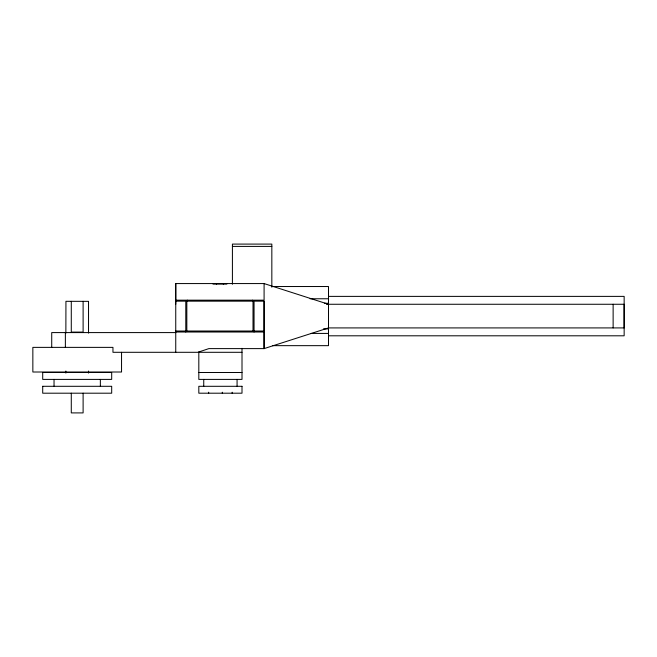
<?xml version="1.0" encoding="UTF-8"?>
<svg xmlns="http://www.w3.org/2000/svg" width="657" height="657" viewBox="0 0 657 657"><rect width="100%" height="100%" fill="white"/><g stroke="black" fill="none" stroke-linecap="round" stroke-linejoin="round"><path stroke-width="0.99" d="M54.038 386.3L54.038 379.401M71.284 393.198L71.284 412.908L83.111 412.908L83.111 393.198M71.284 301.349L71.284 332.097L83.111 332.097L83.111 301.349M100.357 386.3L100.357 379.401M121.545 352.3L121.545 372.01L32.85 372.01L32.85 347.372L112.955 347.372L112.955 352.3L197.831 352.3L208.877 348.612L264.089 348.612L328.5 327.917L624.15 327.917L624.15 304.265L326.447 304.265M175.748 304.265L175.748 283.569L264.089 283.569L328.5 304.265M264.089 301.161L264.089 348.612L264.089 301.161L254.054 301.161L254.054 332.007M328.5 290.386L328.5 287.528M613.129 327.917L613.129 304.265M186.826 331.021L186.826 301.161L187.319 300.175M223.314 284.062L223.602 283.569M227.289 283.569L226.714 284.062L213.114 284.062L212.548 283.569M65.864 333.115L65.938 301.308L88.531 301.349L88.531 333.115M232.414 246.408L271.834 246.408M272.113 286.526L328.5 286.526L328.5 345.656L272.532 345.656M328.5 296.381L624.15 296.381L624.15 335.801L328.5 335.801M310.047 298.763L328.5 298.763M175.748 300.175L264.089 300.175L264.089 283.569M175.748 301.161L185.783 301.161L185.783 332.007M186.826 301.161L253.011 301.161L253.011 331.021M324.402 303.279L328.5 303.279M323.392 328.902L328.5 328.902M175.748 331.021L264.089 331.021M175.748 332.007L264.089 332.007M175.748 332.59L51.722 332.59L51.722 347.372M311.204 333.419L328.5 333.419M198.816 352.3L242.006 352.3M198.816 372.503L242.006 372.503M216.235 283.569L216.514 284.062M252.518 300.175L253.011 301.161M271.834 287.216L271.834 244.092L232.414 244.092L232.414 284.251M242.006 348.325L242.006 379.401L198.816 379.401L198.816 352.029M237.07 379.401L237.07 386.3M232.151 392.213L232.151 393.198M222.296 392.213L222.296 393.198M208.671 392.213L208.671 393.198M203.744 379.401L203.744 386.3M175.748 283.569L175.748 352.3M88.531 371.041L88.531 373.094M65.864 371.041L65.864 373.094M65.371 332.59L65.371 347.372M42.705 386.3L42.705 393.198L111.69 393.198L111.69 386.3L42.705 386.3M42.705 372.503L42.705 379.401L111.69 379.401L111.69 372.503L42.705 372.503M242.006 386.3L198.816 386.3L198.816 393.198L242.006 393.198L242.006 386.3"/></g></svg>
